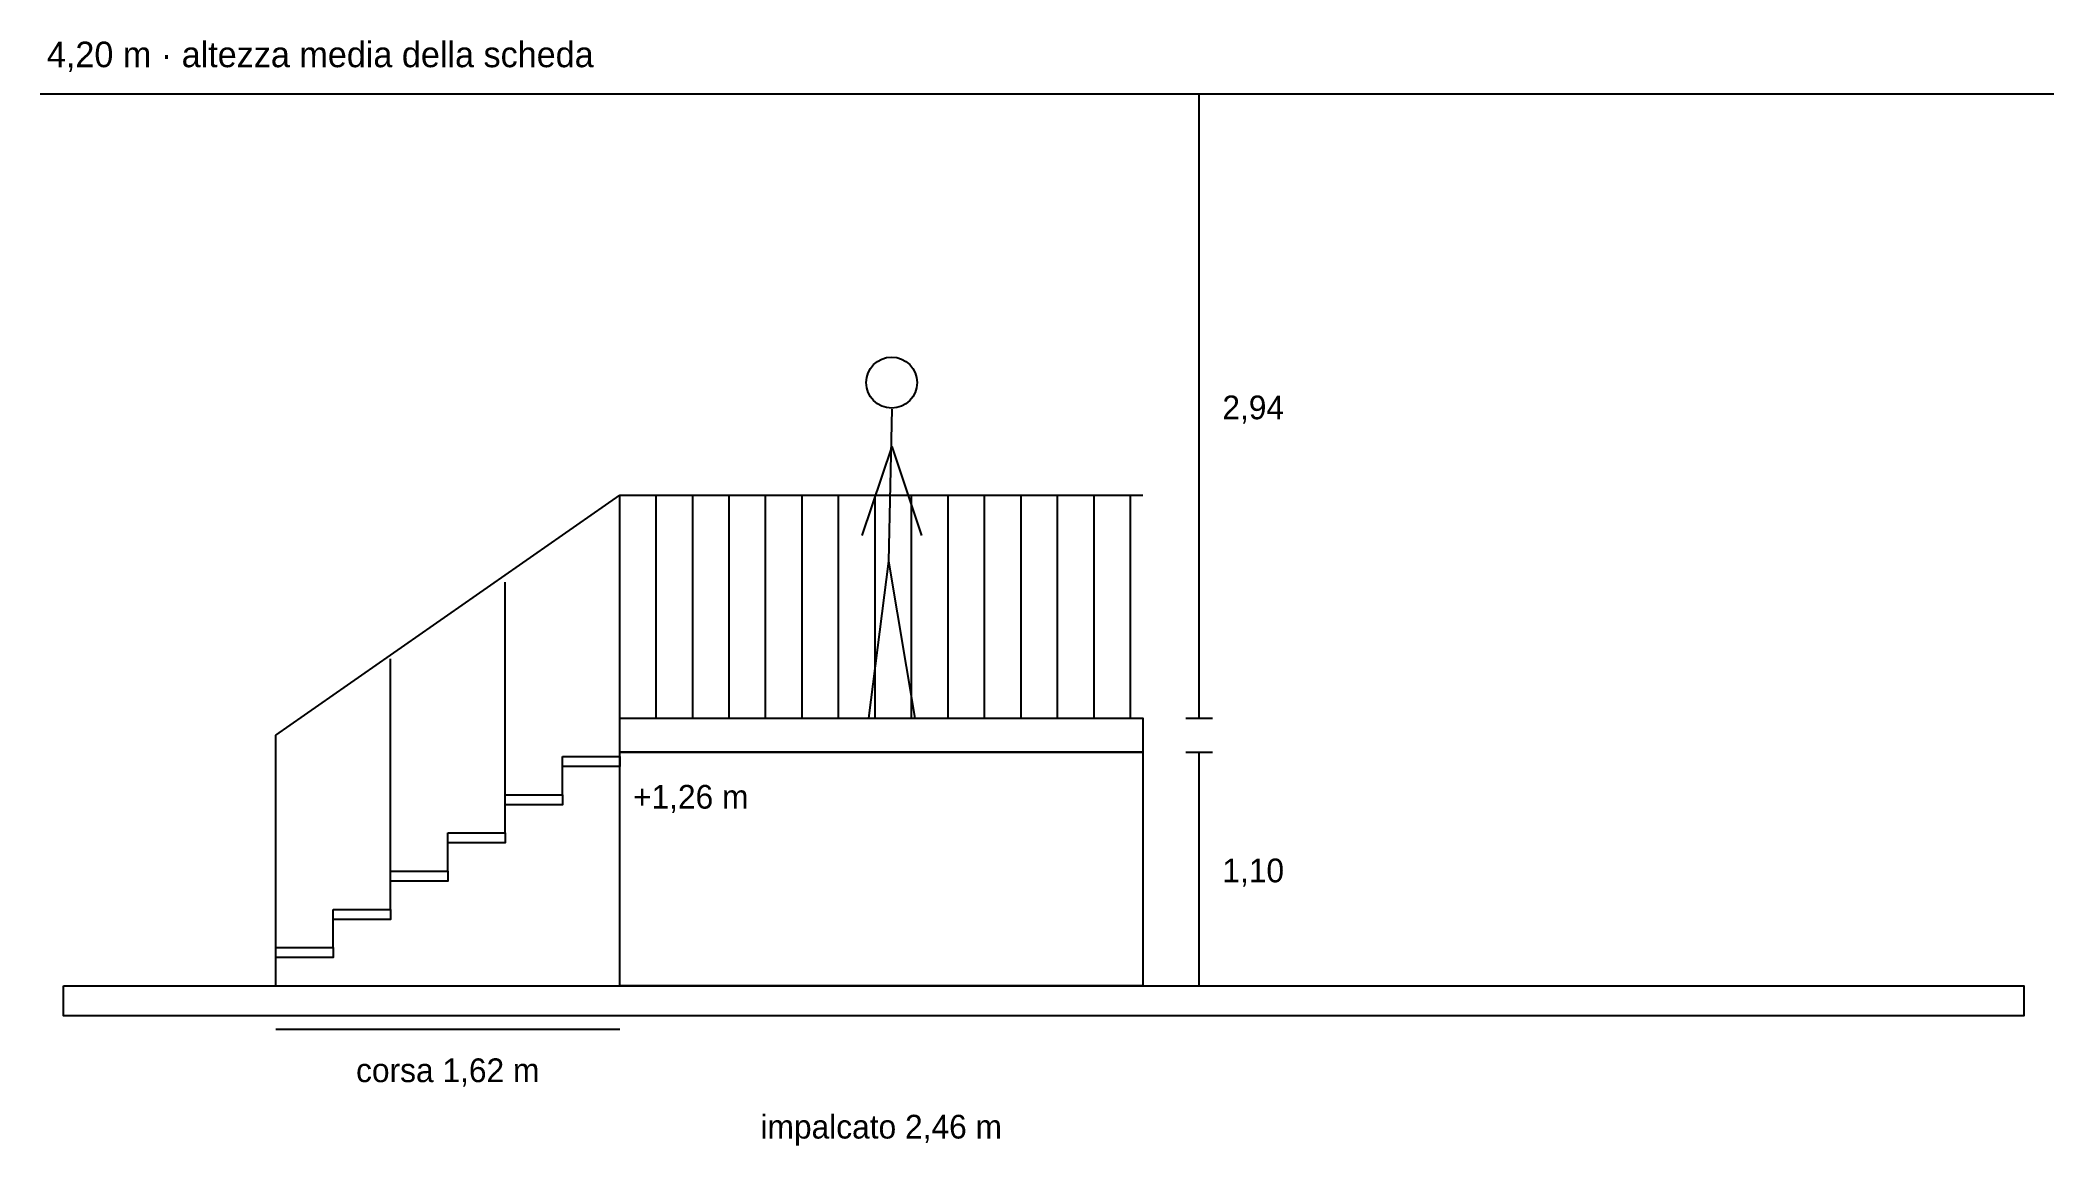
# Model space of a CAD drawing. Header units: metres. Extents: x -0.11 to 9.38, y -0.75 to 4.45.
import ezdxf
from ezdxf.enums import TextEntityAlignment as Align

# ---------------------------------------------------------------- set-up
doc = ezdxf.new("R2010")
doc.units = ezdxf.units.M
for name, color, linetype in [('ESISTENTE', 7, 'Continuous'), ('SCALA_NUOVA', 30, 'Continuous'), ('SEZIONE', 1, 'Continuous'), ('SOPPALCO', 3, 'Continuous'), ('TESTI', 5, 'Continuous')]:
    doc.layers.add(name, color=color, linetype=linetype)

msp = doc.modelspace()

# ---------------------------------------------------------------- linework, layer by layer
at = {"layer": 'ESISTENTE'}
msp.add_lwpolyline([(0, 0), (9.234375, 0), (9.234375, -0.140625), (0, -0.140625)], close=True, dxfattribs=at)
at = {"layer": 'SCALA_NUOVA'}
for p, q in [((1, 1.18), (2.62, 2.31)), ((2.08, 0.9), (2.08, 1.9)), ((1.54, 0.54), (1.54, 1.54)), ((1, 0.18), (1, 1.18)), ((2.35, 0.9), (2.35, 1.08)), ((2.08, 0.72), (2.08, 0.9)), ((1.81, 0.54), (1.81, 0.72)), ((1.54, 0.36), (1.54, 0.54)), ((1.27, 0.18), (1.27, 0.36)), ((1, 0), (1, 0.18))]:
    msp.add_line(p, q, dxfattribs=at)
for points in [[(2.35, 1.08), (2.62, 1.08), (2.62, 1.033125), (2.35, 1.033125)], [(2.08, 0.9), (2.35, 0.9), (2.35, 0.853125), (2.08, 0.853125)], [(1.81, 0.72), (2.08, 0.72), (2.08, 0.673125), (1.81, 0.673125)], [(1.54, 0.54), (1.81, 0.54), (1.81, 0.493125), (1.54, 0.493125)], [(1.27, 0.36), (1.54, 0.36), (1.54, 0.313125), (1.27, 0.313125)], [(1, 0.18), (1.27, 0.18), (1.27, 0.133125), (1, 0.133125)]]:
    msp.add_lwpolyline(points, close=True, dxfattribs=at)
at = {"layer": 'SEZIONE'}
for p, q in [((-0.109375, 4.2), (9.375, 4.2)), ((5.286925, 4.2), (5.411925, 4.2)), ((5.349425, 1.26), (5.349425, 4.2)), ((3.901176, 2.715), (3.885551, 2)), ((3.901176, 2.54), (3.760551, 2.12)), ((3.901176, 2.54), (4.041801, 2.12)), ((3.885551, 2), (3.791801, 1.26)), ((3.885551, 2), (4.010551, 1.26)), ((5.286925, 1.26), (5.411925, 1.26)), ((5.286925, 1.1), (5.411925, 1.1)), ((5.349425, 0), (5.349425, 1.1)), ((5.286925, 0), (5.411925, 0)), ((1, -0.203125), (2.62, -0.203125))]:
    msp.add_line(p, q, dxfattribs=at)
msp.add_circle((3.901176, 2.84), 0.12, dxfattribs=at)
at = {"layer": 'SOPPALCO'}
for p, q in [((2.62, 2.31), (5.0838, 2.31)), ((2.62, 1.26), (2.62, 2.31)), ((2.791875, 1.26), (2.791875, 2.31)), ((2.96375, 1.26), (2.96375, 2.31)), ((3.135625, 1.26), (3.135625, 2.31)), ((3.3075, 1.26), (3.3075, 2.31)), ((3.479375, 1.26), (3.479375, 2.31)), ((3.65125, 1.26), (3.65125, 2.31)), ((3.823125, 1.26), (3.823125, 2.31)), ((3.995, 1.26), (3.995, 2.31)), ((4.166875, 1.26), (4.166875, 2.31)), ((4.33875, 1.26), (4.33875, 2.31)), ((4.510625, 1.26), (4.510625, 2.31)), ((4.6825, 1.26), (4.6825, 2.31)), ((4.854375, 1.26), (4.854375, 2.31)), ((5.02625, 1.26), (5.02625, 2.31))]:
    msp.add_line(p, q, dxfattribs=at)
for points in [[(2.62, 1.26), (5.0838, 1.26), (5.0838, 1.1), (2.62, 1.1)], [(2.62, 1.1), (5.0838, 1.1), (5.0838, 0), (2.62, 0)]]:
    msp.add_lwpolyline(points, close=True, dxfattribs=at)

# ---------------------------------------------------------------- texts
at = {"layer": 'SEZIONE'}
for s, height, p in [('4,20 m · altezza media della scheda', 0.1203125, (-0.078125, 4.325)), ('2,94', 0.1117188, (5.4588, 2.6675)), ('+1,26 m', 0.1117188, (2.6825, 0.834375)), ('1,10', 0.1117188, (5.4588, 0.4875))]:
    msp.add_text(s, height=height, dxfattribs=at).set_placement(p)
at = {"layer": 'TESTI'}
for s, p in [('corsa 1,62 m', (1.81, -0.453125)), ('impalcato 2,46 m', (3.8519, -0.71875))]:
    msp.add_text(s, height=0.11171875, dxfattribs=at).set_placement(p, align=Align.CENTER)

doc.saveas('drawing.dxf')
